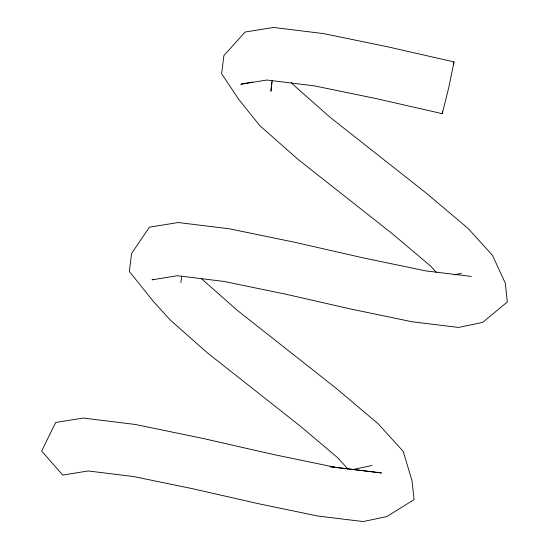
<?xml version="1.0" encoding="UTF-8"?>
<svg xmlns="http://www.w3.org/2000/svg" width="549" height="549" viewBox="0 0 549 549"><rect width="100%" height="100%" fill="white"/><g stroke="black" fill="none" stroke-linecap="round" stroke-linejoin="round"><path stroke-width="0.82" d="M271.357 86.179L270.959 91.223L272.263 80.71M271.494 84.498L271.693 81.973M180.889 282.646L181.685 276.216M249.198 82.666L240.853 84.23L266.883 80.024L314.303 85.85L376.559 98.683L442.247 113.657L442.583 111.152M436.331 272.366L430.684 266.148L392.411 233.805L297.716 159.121L259.656 125.474L238.939 99.65L221.631 73.758L223.875 55.641L245.094 32.034L273.484 27.45L323.752 33.626L387.848 46.843L454.037 61.927L448.698 87.867L442.247 113.657M453.248 64.363L454.037 61.927M153.631 279.297L152.025 279.825L177.464 275.715L223.834 281.417L284.732 293.969L350.989 309.066L412.217 321.789L458.58 327.437L482.64 322.393L507.351 301.957L505.286 283.119L492.48 255.312L468.071 228.425L426.964 193.687L330.066 117.273L292.974 84.491L291.389 82.515M454.098 274.843L461.476 273.299M330.333 466.732L353 469.491L372.119 465.483M250.866 82.35L252.533 82.041M330.1 466.684L381.576 472.95L353 469.491M471.303 276.428L425.736 270.883L363.774 258.009L294.738 242.274L229.42 228.809L178.26 222.523L149.403 227.183L131.582 253.494L129.351 271.467L153.706 301.833L170.396 320.129L207.591 353.007L300.207 426.051L337.683 457.722L347.908 468.983M335.062 467.288L271.892 454.16L201.572 438.129L135.129 424.439L83.153 418.05L55.655 422.49L41.649 451.045L62.716 475.07L88.169 470.96L133.489 476.532L193.022 488.802L257.831 503.57L317.747 516.019L363.164 521.55L386.757 516.609L414.09 499.624L412.011 480.725L403.206 451.36L378.24 423.862L336.18 388.315L237.01 310.116L201.593 278.81"/></g></svg>
